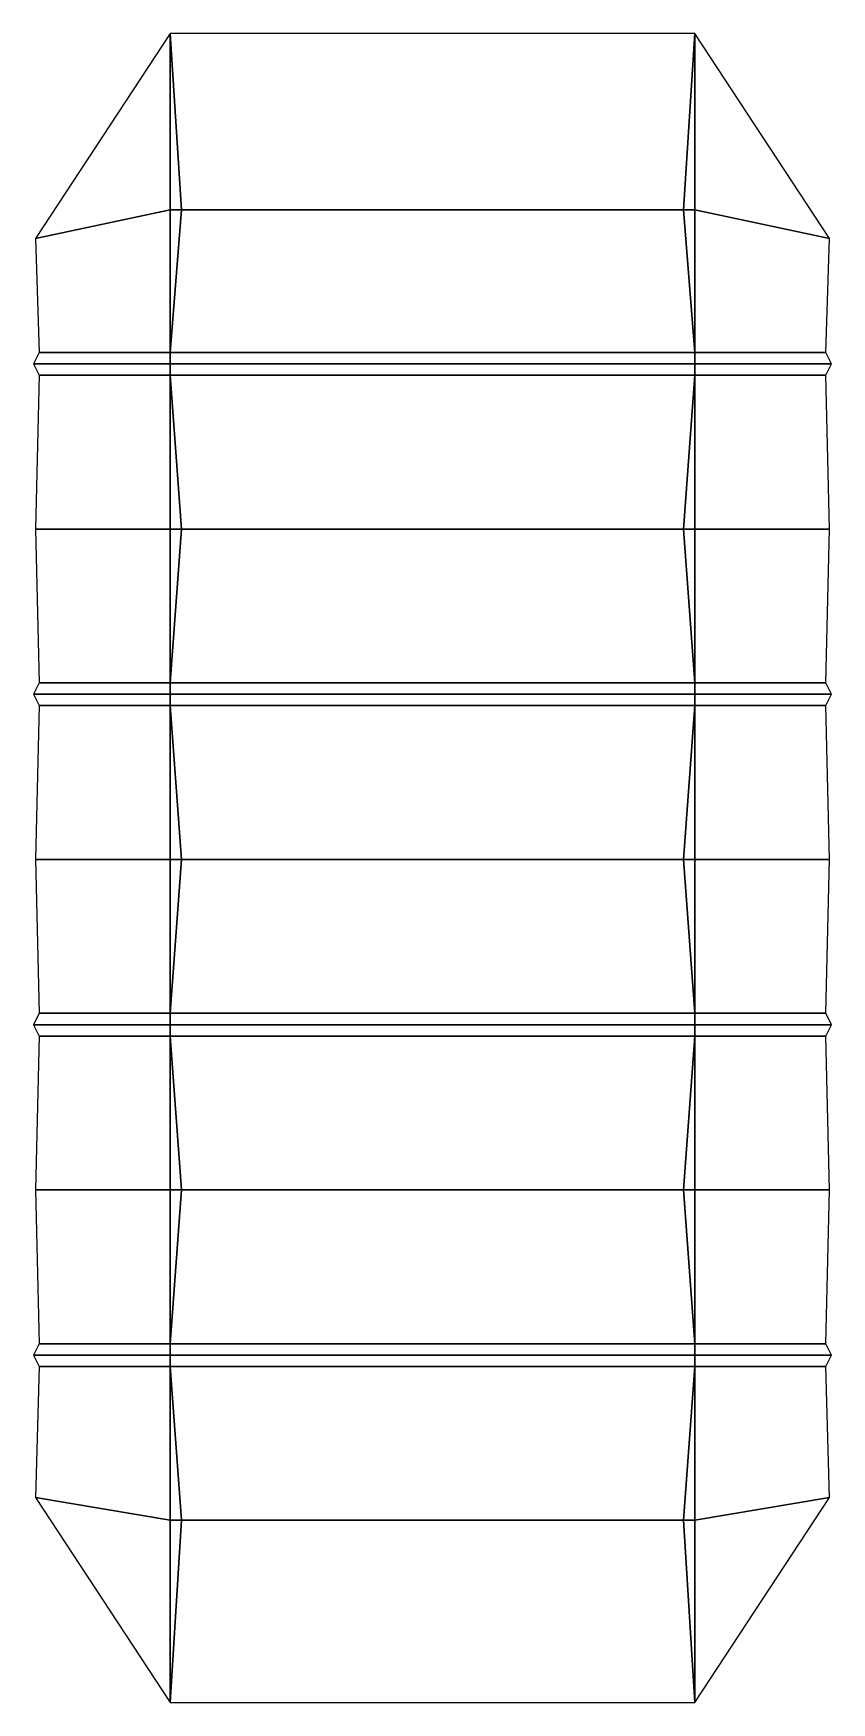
# Model space of a CAD drawing. Extents: x -0.7 to 0.7, y -2.76 to 0.17.
import ezdxf

# ---------------------------------------------------------------- set-up
doc = ezdxf.new("R2010")
doc.units = 0
doc.layers.add('TENT', color=3, linetype='CONTINUOUS')

msp = doc.modelspace()

# ---------------------------------------------------------------- linework, layer by layer
at = {"layer": 'TENT'}
for points in [[(-0.6961, -0.19, 1.75), (-0.6961, -0.19, 1.75), (-0.46, -0.14, 2.07), (-0.46, 0.17, 2.11)], [(-0.46, 0.17, 2.11), (-0.44, -0.14, 2.09), (0.44, -0.14, 2.09), (0.46, 0.17, 2.11)], [(-0.46, -0.14, 2.07), (-0.46, -0.14, 2.07), (-0.44, -0.14, 2.09), (-0.46, 0.17, 2.11)], [(0.46, 0.17, 2.11), (0.44, -0.14, 2.09), (0.46, -0.14, 2.07)], [(0.46, 0.17, 2.11), (0.46, -0.14, 2.07), (0.6961, -0.19, 1.75)], [(-0.6961, -0.19, 1.75), (-0.69, -0.39, 1.75), (-0.46, -0.39, 2.11), (-0.46, -0.14, 2.07)], [(-0.44, -0.14, 2.09), (-0.46, -0.39, 2.11), (0.46, -0.39, 2.11), (0.44, -0.14, 2.09)], [(-0.46, -0.14, 2.07), (-0.46, -0.14, 2.07), (-0.46, -0.39, 2.11), (-0.44, -0.14, 2.09)], [(0.44, -0.14, 2.09), (0.46, -0.39, 2.11), (0.46, -0.14, 2.07)], [(0.46, -0.14, 2.07), (0.46, -0.39, 2.11), (0.69, -0.39, 1.75), (0.6961, -0.19, 1.75)], [(-0.69, -0.39, 1.75), (-0.7, -0.41, 1.75), (-0.46, -0.41, 2.12), (-0.46, -0.39, 2.11)], [(-0.46, -0.43, 2.11), (-0.46, -0.41, 2.12), (-0.7, -0.41, 1.75), (-0.69, -0.43, 1.75)], [(-0.46, -0.39, 2.11), (-0.46, -0.41, 2.12), (0.46, -0.41, 2.12), (0.46, -0.39, 2.11)], [(0.46, -0.43, 2.11), (0.46, -0.41, 2.12), (-0.46, -0.41, 2.12), (-0.46, -0.43, 2.11)], [(0.46, -0.39, 2.11), (0.46, -0.41, 2.12), (0.7, -0.41, 1.75), (0.69, -0.39, 1.75)], [(0.69, -0.43, 1.75), (0.7, -0.41, 1.75), (0.46, -0.41, 2.12), (0.46, -0.43, 2.11)], [(-0.46, -0.7, 2.07), (-0.46, -0.43, 2.11), (-0.69, -0.43, 1.75), (-0.6961, -0.7, 1.75)], [(0.44, -0.7, 2.09), (0.46, -0.43, 2.11), (-0.46, -0.43, 2.11), (-0.44, -0.7, 2.09)], [(-0.44, -0.7, 2.09), (-0.46, -0.43, 2.11), (-0.46, -0.43, 2.11), (-0.46, -0.7, 2.07)], [(0.46, -0.7, 2.07), (0.46, -0.43, 2.11), (0.46, -0.43, 2.11), (0.44, -0.7, 2.09)], [(0.6961, -0.7, 1.75), (0.69, -0.43, 1.75), (0.46, -0.43, 2.11), (0.46, -0.7, 2.07)], [(-0.6961, -0.7, 1.75), (-0.69, -0.97, 1.75), (-0.46, -0.97, 2.11), (-0.46, -0.7, 2.07)], [(-0.46, -0.7, 2.07), (-0.46, -0.97, 2.11), (-0.46, -0.97, 2.11), (-0.44, -0.7, 2.09)], [(-0.44, -0.7, 2.09), (-0.46, -0.97, 2.11), (0.46, -0.97, 2.11), (0.44, -0.7, 2.09)], [(0.44, -0.7, 2.09), (0.46, -0.97, 2.11), (0.46, -0.97, 2.11), (0.46, -0.7, 2.07)], [(0.46, -0.7, 2.07), (0.46, -0.97, 2.11), (0.69, -0.97, 1.75), (0.6961, -0.7, 1.75)], [(-0.69, -0.97, 1.75), (-0.7, -0.99, 1.75), (-0.46, -0.99, 2.12), (-0.46, -0.97, 2.11)], [(-0.46, -1.01, 2.11), (-0.46, -0.99, 2.12), (-0.7, -0.99, 1.75), (-0.69, -1.01, 1.75)], [(-0.46, -0.97, 2.11), (-0.46, -0.99, 2.12), (0.46, -0.99, 2.12), (0.46, -0.97, 2.11)], [(0.46, -1.01, 2.11), (0.46, -0.99, 2.12), (-0.46, -0.99, 2.12), (-0.46, -1.01, 2.11)], [(0.46, -0.97, 2.11), (0.46, -0.99, 2.12), (0.7, -0.99, 1.75), (0.69, -0.97, 1.75)], [(0.69, -1.01, 1.75), (0.7, -0.99, 1.75), (0.46, -0.99, 2.12), (0.46, -1.01, 2.11)], [(-0.46, -1.28, 2.07), (-0.46, -1.01, 2.11), (-0.69, -1.01, 1.75), (-0.6961, -1.28, 1.75)], [(-0.44, -1.28, 2.09), (-0.46, -1.01, 2.11), (-0.46, -1.01, 2.11), (-0.46, -1.28, 2.07)], [(0.44, -1.28, 2.09), (0.46, -1.01, 2.11), (-0.46, -1.01, 2.11), (-0.44, -1.28, 2.09)], [(0.46, -1.28, 2.07), (0.46, -1.01, 2.11), (0.46, -1.01, 2.11), (0.44, -1.28, 2.09)], [(0.6961, -1.28, 1.75), (0.69, -1.01, 1.75), (0.46, -1.01, 2.11), (0.46, -1.28, 2.07)], [(-0.6961, -1.28, 1.75), (-0.69, -1.55, 1.75), (-0.46, -1.55, 2.11), (-0.46, -1.28, 2.07)], [(-0.46, -1.28, 2.07), (-0.46, -1.55, 2.11), (-0.46, -1.55, 2.11), (-0.44, -1.28, 2.09)], [(-0.44, -1.28, 2.09), (-0.46, -1.55, 2.11), (0.46, -1.55, 2.11), (0.44, -1.28, 2.09)], [(0.44, -1.28, 2.09), (0.46, -1.55, 2.11), (0.46, -1.55, 2.11), (0.46, -1.28, 2.07)], [(0.46, -1.28, 2.07), (0.46, -1.55, 2.11), (0.69, -1.55, 1.75), (0.6961, -1.28, 1.75)], [(-0.69, -1.55, 1.75), (-0.7, -1.57, 1.75), (-0.46, -1.57, 2.12), (-0.46, -1.55, 2.11)], [(-0.46, -1.55, 2.11), (-0.46, -1.57, 2.12), (0.46, -1.57, 2.12), (0.46, -1.55, 2.11)], [(0.46, -1.55, 2.11), (0.46, -1.57, 2.12), (0.7, -1.57, 1.75), (0.69, -1.55, 1.75)], [(-0.46, -1.59, 2.11), (-0.46, -1.57, 2.12), (-0.7, -1.57, 1.75), (-0.69, -1.59, 1.75)], [(0.46, -1.59, 2.11), (0.46, -1.57, 2.12), (-0.46, -1.57, 2.12), (-0.46, -1.59, 2.11)], [(0.69, -1.59, 1.75), (0.7, -1.57, 1.75), (0.46, -1.57, 2.12), (0.46, -1.59, 2.11)], [(-0.46, -1.86, 2.07), (-0.46, -1.59, 2.11), (-0.69, -1.59, 1.75), (-0.6961, -1.86, 1.75)], [(-0.44, -1.86, 2.09), (-0.46, -1.59, 2.11), (-0.46, -1.59, 2.11), (-0.46, -1.86, 2.07)], [(0.44, -1.86, 2.09), (0.46, -1.59, 2.11), (-0.46, -1.59, 2.11), (-0.44, -1.86, 2.09)], [(0.46, -1.86, 2.07), (0.46, -1.59, 2.11), (0.46, -1.59, 2.11), (0.44, -1.86, 2.09)], [(0.6961, -1.86, 1.75), (0.69, -1.59, 1.75), (0.46, -1.59, 2.11), (0.46, -1.86, 2.07)], [(-0.6961, -1.86, 1.75), (-0.69, -2.13, 1.75), (-0.46, -2.13, 2.11), (-0.46, -1.86, 2.07)], [(-0.46, -1.86, 2.07), (-0.46, -2.13, 2.11), (-0.46, -2.13, 2.11), (-0.44, -1.86, 2.09)], [(-0.44, -1.86, 2.09), (-0.46, -2.13, 2.11), (0.46, -2.13, 2.11), (0.44, -1.86, 2.09)], [(0.44, -1.86, 2.09), (0.46, -2.13, 2.11), (0.46, -2.13, 2.11), (0.46, -1.86, 2.07)], [(0.46, -1.86, 2.07), (0.46, -2.13, 2.11), (0.69, -2.13, 1.75), (0.6961, -1.86, 1.75)], [(-0.69, -2.13, 1.75), (-0.7, -2.15, 1.75), (-0.46, -2.15, 2.12), (-0.46, -2.13, 2.11)], [(-0.46, -2.13, 2.11), (-0.46, -2.15, 2.12), (0.46, -2.15, 2.12), (0.46, -2.13, 2.11)], [(0.46, -2.13, 2.11), (0.46, -2.15, 2.12), (0.7, -2.15, 1.75), (0.69, -2.13, 1.75)], [(-0.46, -2.17, 2.11), (-0.46, -2.15, 2.12), (-0.7, -2.15, 1.75), (-0.69, -2.17, 1.75)], [(0.46, -2.17, 2.11), (0.46, -2.15, 2.12), (-0.46, -2.15, 2.12), (-0.46, -2.17, 2.11)], [(0.69, -2.17, 1.75), (0.7, -2.15, 1.75), (0.46, -2.15, 2.12), (0.46, -2.17, 2.11)], [(-0.46, -2.44, 2.07), (-0.46, -2.17, 2.11), (-0.69, -2.17, 1.75), (-0.6961, -2.4, 1.75)], [(-0.44, -2.44, 2.09), (-0.46, -2.17, 2.11), (-0.46, -2.17, 2.11), (-0.46, -2.44, 2.07)], [(0.44, -2.44, 2.09), (0.46, -2.17, 2.11), (-0.46, -2.17, 2.11), (-0.44, -2.44, 2.09)], [(0.46, -2.44, 2.07), (0.46, -2.17, 2.11), (0.46, -2.17, 2.11), (0.44, -2.44, 2.09)], [(0.6961, -2.4, 1.75), (0.69, -2.17, 1.75), (0.46, -2.17, 2.11), (0.46, -2.44, 2.07)], [(-0.6961, -2.4, 1.75), (-0.6961, -2.4, 1.75), (-0.46, -2.76, 2.11), (-0.46, -2.44, 2.07)], [(0.46, -2.44, 2.07), (0.46, -2.76, 2.11), (0.6961, -2.4, 1.75)], [(-0.46, -2.44, 2.07), (-0.46, -2.76, 2.11), (-0.46, -2.76, 2.11), (-0.44, -2.44, 2.09)], [(-0.44, -2.44, 2.09), (-0.46, -2.76, 2.11), (0.46, -2.76, 2.11), (0.44, -2.44, 2.09)], [(0.44, -2.44, 2.09), (0.46, -2.76, 2.11), (0.46, -2.76, 2.11), (0.46, -2.44, 2.07)]]:
    msp.add_3dface(points, dxfattribs=at)

doc.saveas('drawing.dxf')
